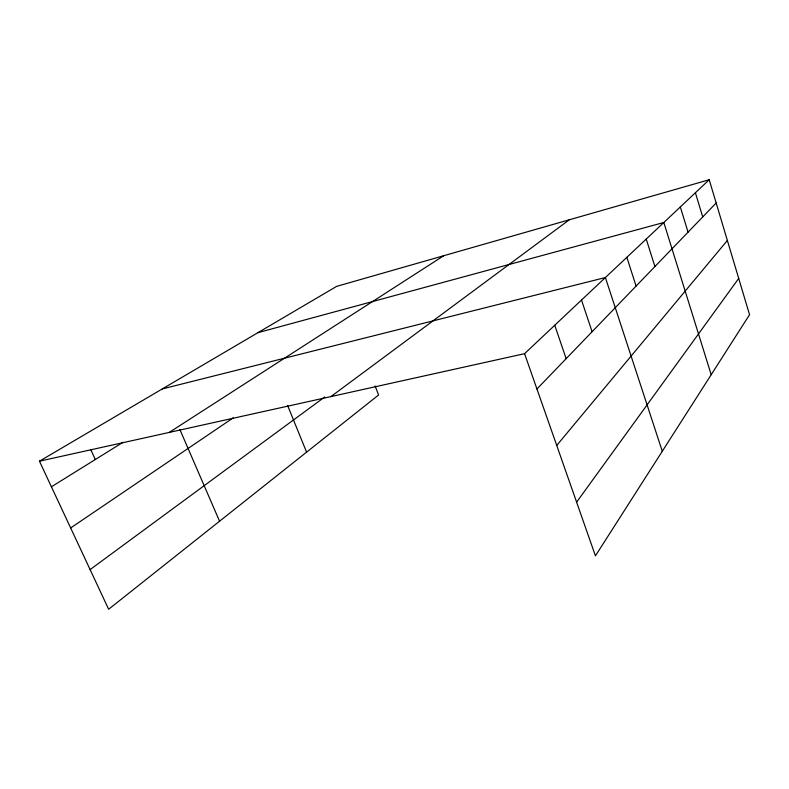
<?xml version="1.0" encoding="UTF-8"?>
<svg xmlns="http://www.w3.org/2000/svg" width="789" height="789" viewBox="0 0 789 789"><rect width="100%" height="100%" fill="white"/><g stroke="black" fill="none" stroke-linecap="round" stroke-linejoin="round"><path stroke-width="1.18" d="M576.611 502.159L738.711 278.418M556.728 445.44L727.359 240.448M536.944 388.977L716.165 202.99M524.567 353.679L709.212 179.744L749.55 314.703L595.429 555.86L524.567 353.679L39.45 461.19L108.645 609.256L378.592 394.993L375.11 385.969M330.926 396.591L569.333 219.776M90.104 569.599L324.762 396.966M70.655 527.969L233.248 417.854M169.211 432.431L443.773 255.705M51.413 486.803L123.045 442.274M39.45 461.19L336.676 286.358L709.212 179.744M257.973 332.652L663.825 222.498L711.195 374.716M162.297 388.928L605.39 277.541L662.277 451.269M90.715 449.464L95.291 459.533M179.882 429.541L219.559 521.213M287.561 405.388L306.586 452.146M554.746 325.255L566.157 358.66M581.503 300.047L592.095 331.745M626.851 257.332L636.092 286.082M646.23 239.067L654.919 266.544M680.325 206.955L688.057 232.153M695.395 192.753L702.713 216.945"/></g></svg>
